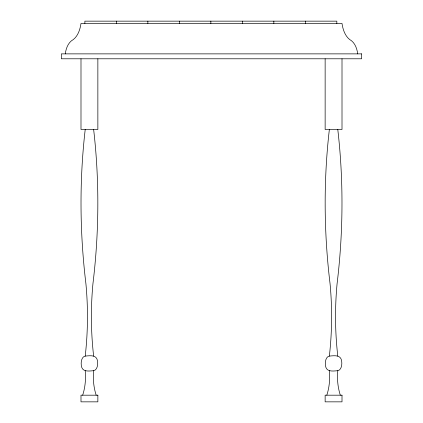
<?xml version="1.0" encoding="UTF-8"?>
<svg xmlns="http://www.w3.org/2000/svg" width="423" height="423" viewBox="0 0 423 423"><rect width="100%" height="100%" fill="white"/><g stroke="black" fill="none" stroke-linecap="round" stroke-linejoin="round"><path stroke-width="0.63" d="M93.642 370.664C86.456 371.484 81.079 371.611 81.168 363.383C81.258 360.65 81.993 356.663 85.213 356.108C92.399 355.288 97.776 355.161 97.687 363.383C97.597 366.122 96.862 370.109 93.642 370.664C92.88 378.892 93.599 387.315 96.185 395.188M337.787 370.664C330.601 371.484 325.224 371.611 325.313 363.383C325.403 360.65 326.138 356.663 329.358 356.108C336.544 355.288 341.921 355.161 341.832 363.383C341.742 366.122 341.007 370.109 337.787 370.664C337.025 378.892 337.75 387.315 340.33 395.188M85.213 129.48C79.307 180.653 79.73 232.491 85.901 283.616C88.185 307.717 87.963 332.055 85.213 356.108M329.358 129.48C323.458 180.653 323.875 232.491 330.046 283.616C332.33 307.717 332.108 332.055 329.358 356.108M65.253 53.874C66.046 48.365 68.161 42.284 73.38 39.503C78.176 35.627 80.116 29.33 80.994 23.445L342.006 23.445C342.968 30.007 345.374 37.303 351.508 40.756C355.431 43.923 357.023 49.068 357.747 53.874M82.67 395.188C85.25 387.315 85.975 378.892 85.213 370.664M326.815 395.188C329.401 387.315 330.12 378.892 329.358 370.664M337.787 129.48C343.693 180.653 343.27 232.491 337.099 283.616C334.815 307.717 335.037 332.055 337.787 356.108M93.642 129.48C99.542 180.653 99.125 232.491 92.954 283.616C90.67 307.717 90.892 332.055 93.642 356.108M342.006 58.792L342.006 129.48L325.139 129.48L325.139 58.792M336.835 23.445L336.835 21.15L84.875 21.15L84.875 23.445M305.343 21.15L305.343 23.445M273.845 21.15L273.845 23.445M242.353 21.15L242.353 23.445M210.855 21.15L210.855 23.445M179.357 21.15L179.357 23.445M147.865 21.15L147.865 23.445M116.367 21.15L116.367 23.445M97.861 58.792L97.861 129.48L80.994 129.48L80.994 58.792M361.639 53.874L61.361 53.874L61.361 58.792L361.639 58.792L361.639 53.874M97.861 395.188L80.994 395.188L80.994 401.85L97.861 401.85L97.861 395.188M342.006 395.188L325.139 395.188L325.139 401.85L342.006 401.85L342.006 395.188"/></g></svg>
